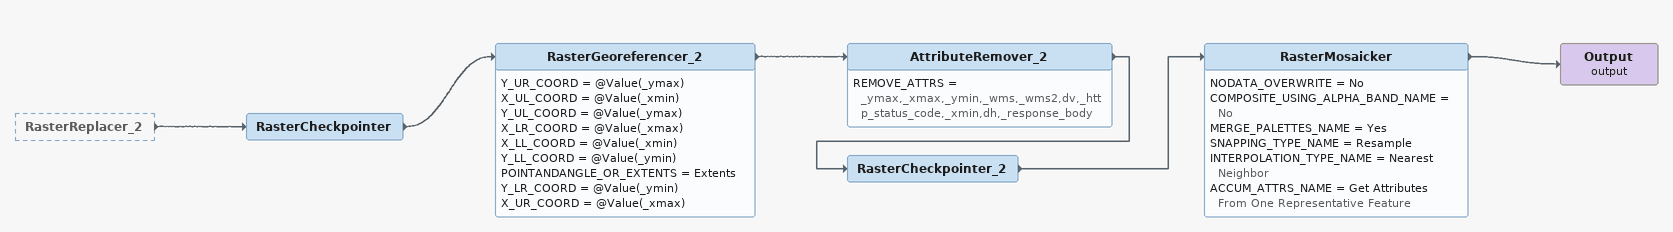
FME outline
RasterReplacer_2 [outside]
    -> RasterCheckpointer
RasterCheckpointer
    -> RasterGeoreferencer_2
RasterGeoreferencer_2
    Y_UR_COORD = @Value(_ymax)
    X_UL_COORD = @Value(_xmin)
    Y_UL_COORD = @Value(_ymax)
    X_LR_COORD = @Value(_xmax)
    X_LL_COORD = @Value(_xmin)
    Y_LL_COORD = @Value(_ymin)
    POINTANDANGLE_OR_EXTENTS = Extents
    Y_LR_COORD = @Value(_ymin)
    X_UR_COORD = @Value(_xmax)
    -> AttributeRemover_2
AttributeRemover_2
    REMOVE_ATTRS = _ymax,_xmax,_ymin,_wms,_wms2,dv,_http_status_code,_xmin,dh,_response_body
    -> RasterCheckpointer_2
RasterCheckpointer_2
    -> RasterMosaicker
RasterMosaicker
    NODATA_OVERWRITE = No
    COMPOSITE_USING_ALPHA_BAND_NAME = No
    MERGE_PALETTES_NAME = Yes
    SNAPPING_TYPE_NAME = Resample
    INTERPOLATION_TYPE_NAME = Nearest Neighbor
    ACCUM_ATTRS_NAME = Get Attributes From One Representative Feature
    -> Output (output)
Output (output)
